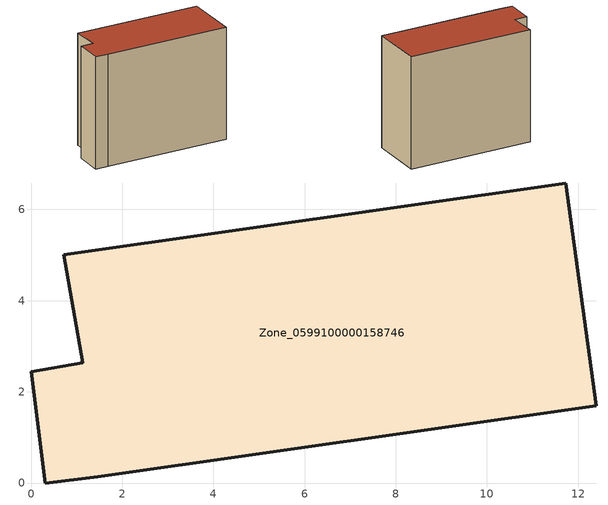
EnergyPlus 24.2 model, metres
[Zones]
Zone_0599100000158746
 floor ground (C_G): 11.73,6.58 12.4,1.69 1.46,0.14 0.31,0 0,2.44 1.13,2.64 0.72,5.01 z0
 wall outside (C_F): 0,2.44 0.31,0 1.46,0.14 12.4,1.69 11.73,6.58 0.72,5.01 1.13,2.64 0,2.44 z0:9.99
 roof outside (C_R): 11.73,6.58 0.72,5.01 1.13,2.64 0,2.44 0.31,0 1.46,0.14 12.4,1.69 z9.99
[BUILDING]
Pand.0599100000158746: North Axis=0; Terrain=City; Loads Convergence Tolerance Value=0.04; Temperature Convergence Tolerance Value=0.4; Solar Distribution=FullExterior; Maximum Number of Warmup Days=25; Minimum Number of Warmup Days=1
[Site:Location]
Rotterdam.The.Hague.AP_ZH_NLD Design_Conditions: Latitude=51.96; Longitude=4.45; Time Zone=1; Elevation=-4.5
[SITE:GROUNDTEMPERATURE:BUILDINGSURFACE]
18, 18, 18, 18, 18, 18, 18, 18, 18, 18, 18, 18
[MATERIAL] Thermal Absorptance=0.9; Solar Absorptance=0.7; Visible Absorptance=0.7
Name | Roughness | Thickness | Conductivity | Density | Specific Heat
G.TI.1946 | MediumSmooth | 0.15 | 1 | 540 | 1210
F.TI.1946 | Rough | 0.3 | 0.857143 | 1920 | 840
R.TI.1946 | MediumRough | 0.2 | 0.1 | 1500 | 1000
[CONSTRUCTION]
C_G: G.TI.1946
C_F: F.TI.1946
C_R: R.TI.1946
[ZONE]
Zone_0599100000158746: Type=1; Multiplier=1; Ceiling Height=Autocalculate; Volume=Autocalculate; Floor Area=autocalculate; Part of Total Floor Area=Yes
[ZONEINFILTRATION:DESIGNFLOWRATE]
Infil_Zone_0599100000158746: Zone or ZoneList or Space or SpaceList=Zone_0599100000158746; Schedule=AlwaysOn; Design Flow Rate Calculation Method=Flow/Area; Flow Rate per Floor Area=0.003; Constant Term Coefficient=1; Temperature Term Coefficient=0; Velocity Term Coefficient=0; Velocity Squared Term Coefficient=0
[HVACTEMPLATE:ZONE:IDEALLOADSAIRSYSTEM]
Zone_0599100000158746: Maximum Heating Supply Air Temperature=50; Minimum Cooling Supply Air Temperature=13; Maximum Heating Supply Air Humidity Ratio=0.0156; Minimum Cooling Supply Air Humidity Ratio=0.0077; Heating Limit=NoLimit; Cooling Limit=NoLimit; Dehumidification Control Type=ConstantSensibleHeatRatio; Cooling Sensible Heat Ratio=0.7; Dehumidification Setpoint=60; Humidification Control Type=None; Humidification Setpoint=30; Outdoor Air Method=None; Outdoor Air Flow Rate per Person=0.00944; Outdoor Air Flow Rate per Zone Floor Area=0; Outdoor Air Flow Rate per Zone=0; Demand Controlled Ventilation Type=None; Outdoor Air Economizer Type=NoEconomizer; Heat Recovery Type=None; Sensible Heat Recovery Effectiveness=0.7; Latent Heat Recovery Effectiveness=0.65
[ZONECONTROL:THERMOSTAT]
ThermostatControl_Zone_0599100000158746: Zone or ZoneList=Zone_0599100000158746; Control Type Schedule=DualSetpointControlType; Control 1=Thermostat_Zone_0599100000158746; Temperature Difference Between Cutout And Setpoint=0
[THERMOSTATSETPOINT:DUALSETPOINT]
Thermostat_Zone_0599100000158746: Heating Setpoint Temperature Schedule=HeatingSetpoint_Zone_0599100000158746; Cooling Setpoint Temperature Schedule=CoolingSetpoint_Zone_0599100000158746
[SCHEDULE:COMPACT]
HeatingSetpoint_Zone_0599100000158746: Through: 12/31, For: AllDays, Until: 24:00, 21
CoolingSetpoint_Zone_0599100000158746: Through: 12/31, For: AllDays, Until: 24:00, 24
DualSetpointControlType: Through: 12/31, For: AllDays, Until: 24:00, 4
AlwaysOn: Through: 12/31, For: AllDays, Until: 24:00, 1
